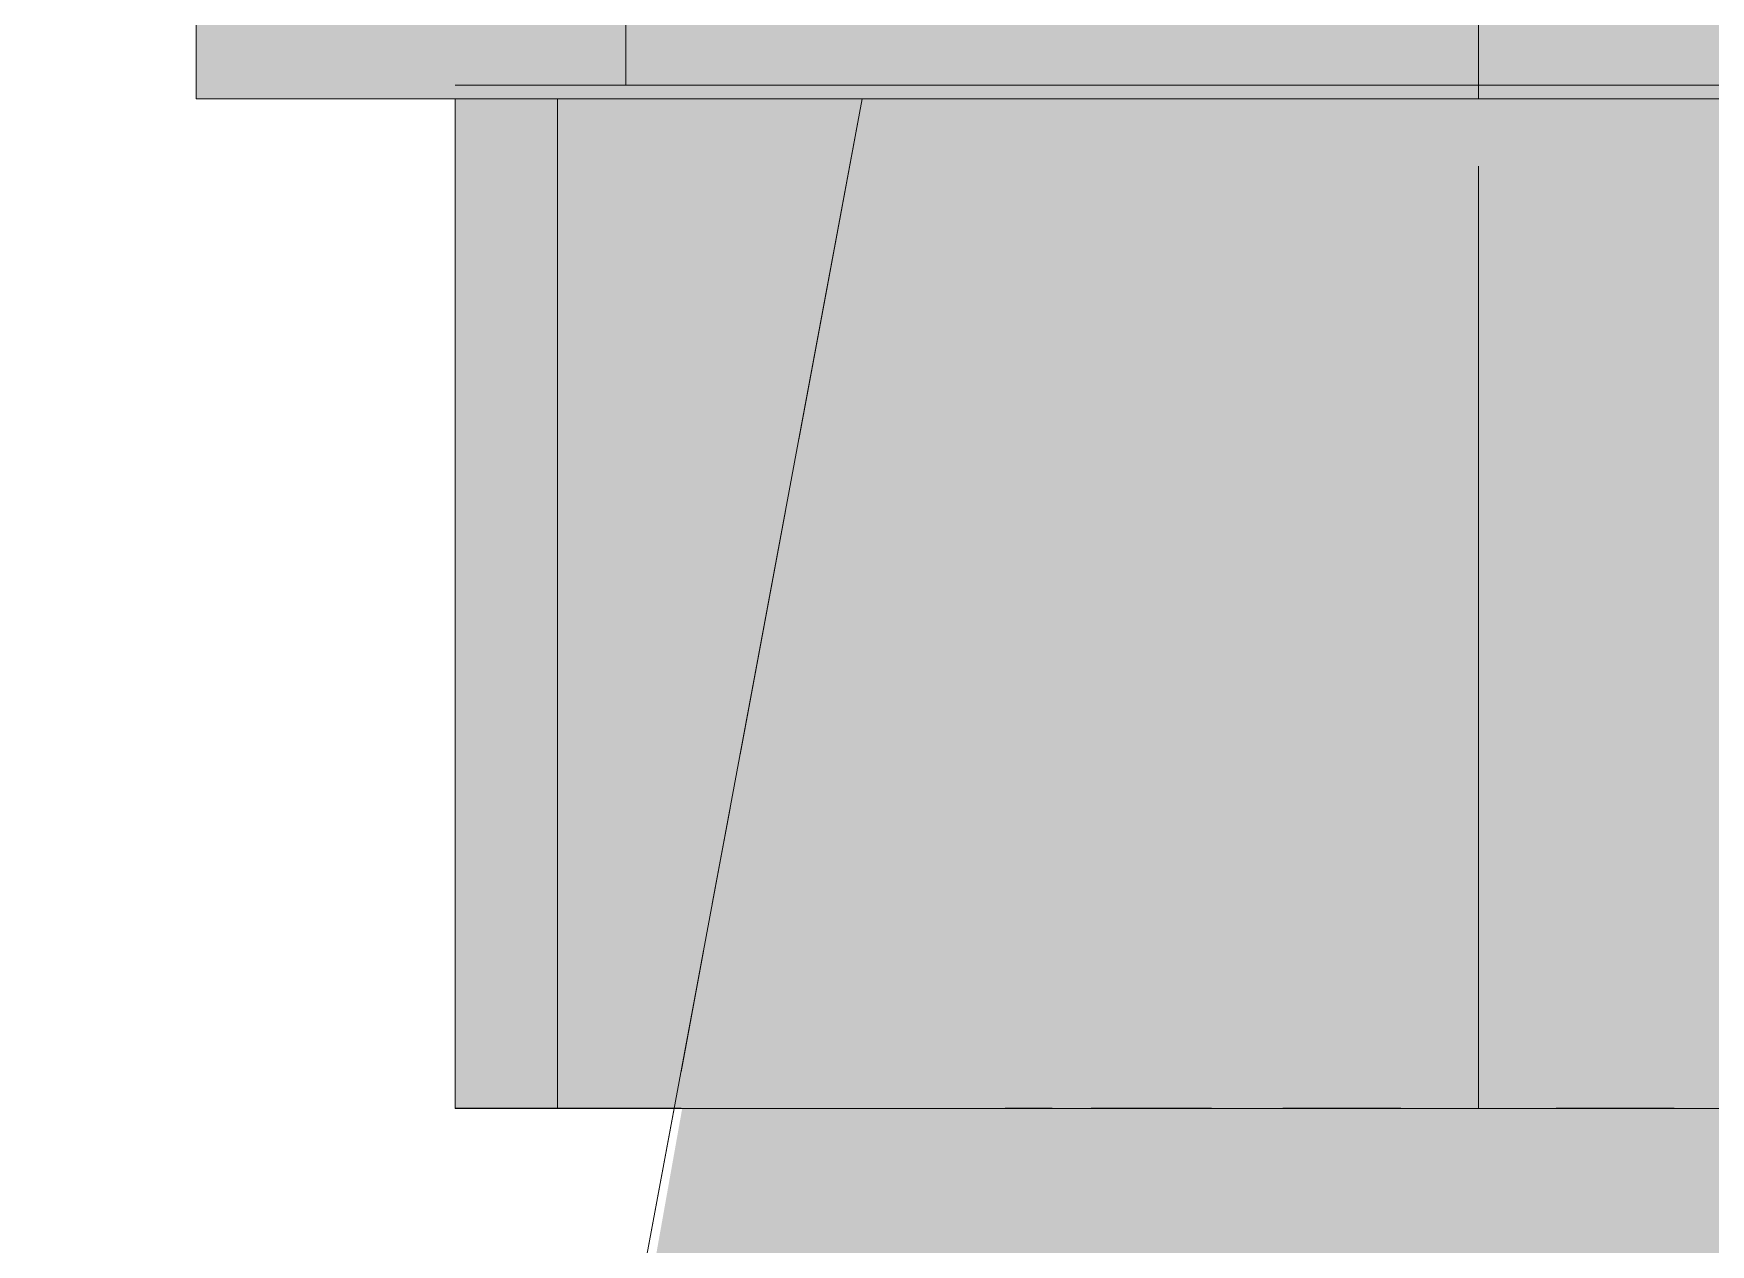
# Model space of a CAD drawing. Header units: millimetres. Extents: x -4000 to 187956, y -58990 to 162485.
# Drawn here: x 13898.82 to 13923.4, y 16112.24 to 16130 of the extents above; entities that cross this region are included whole.
import ezdxf

# ---------------------------------------------------------------- set-up
doc = ezdxf.new("R2010")
doc.units = ezdxf.units.MM
doc.layers.add('P-PIPE', color=3, linetype='Continuous', lineweight=9)

# ---------------------------------------------------------------- blocks, each defined once
blk = doc.blocks.new('DHA_Cụm đồng hồ đo nước_DN15-50 _ Kèm rắc co đồng_rắc co ren ngoài_ nối thẳng ren ngoài_van 1 chiều đồng_ van cổng đồng_ - DN20-1977990-0_000')
at = {"layer": 'P-PIPE', "lineweight": 13, "transparency": 33554534}
for points in [[(8.839, 107.5), (12.5, 107.5), (12.074, 127.5), (-12.5, 127.5), (-12.074, 107.5), (6.395, 107.5)], [(6.395, 107.5), (10, 107.5), (9.659, 127.5), (-10, 127.5), (-9.659, 107.5), (5, 107.5)], [(0, 92.5), (0, 107.5), (-15, 107.5), (-15, 92.5), (-6.893, 92.5)], [(-8.839, 95.5), (12.074, 95.5), (12.074, 107.5), (-12.074, 107.5), (-12.074, 95.5), (-10.825, 95.5)], [(15, 92.5), (15, 107.5), (0, 107.5), (0, 92.5), (10.824, 92.5)], [(10.824, 92.5), (10.825, 95.5), (-10.825, 95.5), (-10.825, 92.5), (8.839, 92.5)]]:
    blk.add_hatch(color=83, dxfattribs=at).paths.add_polyline_path(points)
at = {"layer": 'P-PIPE', "color": 83, "lineweight": 13}
for p, q in [((-12.5, 112.71), (-12.5, 107.5)), ((-15, 107.5), (0, 107.5)), ((-13.5, 107.5), (-15, 107.5)), ((-12.5, 107.5), (-12.074, 107.5)), ((-12.5, 107.5), (-12.074, 107.5)), ((-12.5, 107.5), (-12.074, 107.5)), ((-12.5, 107.5), (-12.074, 107.5)), ((-10.825, 107.5), (-9.623, 107.5)), ((-10.825, 107.5), (-9.623, 107.5)), ((-10, 107.5), (-9.659, 107.5)), ((-10, 107.5), (-9.659, 107.5)), ((-9.659, 107.5), (-8.66, 107.5)), ((-9.659, 107.5), (-8.66, 107.5)), ((-8.839, 107.5), (-3.506, 107.5)), ((-8.839, 107.5), (-3.506, 107.5)), ((-8.66, 107.5), (-7.071, 107.5)), ((-7.071, 107.5), (-6.91, 107.5)), ((-7.071, 107.5), (-6.91, 107.5)), ((-6.94, 107.5), (-6.25, 107.5)), ((-6.94, 107.5), (-6.25, 107.5)), ((-6.3, 107.5), (-5, 107.5)), ((-5, 107.5), (-3.524, 107.5)), ((-3.235, 107.5), (-2.476, 107.5)), ((-3.235, 107.5), (0, 107.5)), ((-3.235, 107.5), (3.235, 107.5)), ((-3.235, 107.5), (-2.476, 107.5)), ((-2.588, 107.5), (-2.466, 107.5)), ((-2.588, 107.5), (0, 107.5)), ((-2.263, 107.5), (-0.05, 107.5)), ((-2.263, 107.5), (-0.05, 107.5)), ((-2.256, 107.5), (2.588, 107.5)), ((-0.05, 107.5), (-2.25, 107.5)), ((0, 107.5), (15, 107.5)), ((1.966, 107.5), (0, 107.5)), ((0, 107.5), (1.98, 107.5)), ((0, 107.5), (3.235, 107.5)), ((0, 107.5), (2.588, 107.5)), ((0, 107.5), (1.98, 107.5)), ((-15, 92.5), (-15, 107.3)), ((-15, 107.3), (-15, 92.5)), ((0, 106.313), (0, 92.5)), ((0, 106.313), (0, 92.5)), ((-15, 92.5), (-13.5, 92.5)), ((0, 92.5), (-15, 92.5)), ((-13.04, 92.5), (-11.691, 92.5)), ((-12.074, 92.5), (-12.5, 92.5)), ((-12.074, 92.5), (-12.5, 92.5)), ((-9.623, 92.5), (-10.825, 92.5)), ((-3.506, 92.5), (-8.839, 92.5)), ((-6.25, 92.5), (-6.94, 92.5)), ((-3.94, 92.5), (-5.664, 92.5)), ((-5.636, 92.5), (-3.913, 92.5)), ((3.235, 92.5), (-3.235, 92.5)), ((-1.151, 92.5), (-2.863, 92.5)), ((-2.856, 92.5), (-1.14, 92.5)), ((15, 92.5), (0, 92.5)), ((1.14, 92.5), (2.856, 92.5)), ((2.863, 92.5), (1.151, 92.5))]:
    blk.add_line(p, q, dxfattribs=at)
blk = doc.blocks.new('DHA_Đồng hồ đo nước_Thân gang_Nối ren_DN15-50 - DN20-1977592-0_000')
at = {"layer": 'P-PIPE', "lineweight": 13, "transparency": 33554534}
for points in [[(38.805, -21.78), (107.5, -7.875), (107.5, 9), (39.134, 21.184), (42.432, 13.408), (44.24, 4.806), (44.24, -4.806), (41.194, -16.831), (39.134, -21.184)], [(92.5, 9.546), (92.5, -13.5), (107.5, -13.04), (107.5, 13.5), (92.5, 13.04), (92.5, 11.691)]]:
    blk.add_hatch(color=83, dxfattribs=at).paths.add_polyline_path(points)
at = {"layer": 'P-PIPE', "color": 83, "lineweight": 13}
for p, q in [((107.3, 9.037), (44.783, 20.668)), ((107.3, 13.5), (92.5, 13.5)), ((92.5, 13.5), (92.5, 13.04)), ((92.5, 13.5), (92.5, 11.691)), ((107.5, 13.04), (107.5, 13.5)), ((107.5, -13.5), (107.5, 13.5)), ((92.5, 13.04), (92.5, 11.691)), ((92.5, 11.691), (92.5, 9.546)), ((92.5, 9.546), (92.5, 6.75)), ((107.5, 7.94), (107.5, 8.994)), ((107.5, 4.5), (107.5, 7.219)), ((92.5, 6.906), (92.5, 6.75)), ((107.5, 6.75), (107.5, 6.906)), ((92.5, 6.75), (92.5, 3.494)), ((92.5, 5.677), (92.5, 3.932)), ((92.5, 3.494), (92.5, 0)), ((107.5, 2.478), (107.5, 3.494)), ((92.5, 2.867), (92.5, 1.151)), ((107.5, -3.308), (107.5, 2.545)), ((107.5, -2.041), (107.5, 2.329)), ((107.5, 0.05), (107.5, 2.265)), ((92.5, 0), (92.5, -3.494)), ((107.5, -1.981), (107.5, 0)), ((92.5, -1.151), (92.5, -2.867))]:
    blk.add_line(p, q, dxfattribs=at)
blk = doc.blocks.new('DHA_Van cổng_Đồng_DN15-65 - DN20-1977627-0_000')
at = {"layer": 'P-PIPE', "lineweight": 13, "transparency": 33554534}
for points in [[(-26.2, 2.464), (-26.2, 0), (-15.8, 0), (-15.8, 18.8), (-26.2, 18.8), (-26.2, 6.893)], [(-26.2, -6.395), (-26.2, -9.659), (-15.8, -8.66), (-15.8, 9.659), (-26.2, 8.66), (-26.2, -5)], [(-26.2, -18.8), (-15.8, -18.8), (-15.8, 0), (-26.2, 0), (-26.2, -10.824)]]:
    blk.add_hatch(color=83, dxfattribs=at).paths.add_polyline_path(points)
at = {"layer": 'P-PIPE', "color": 83, "lineweight": 13}
for p, q in [((-26.2, 0), (-26.2, 18.8)), ((-26.2, 18.8), (-26.2, 15)), ((-26.2, 18.8), (-15.8, 18.8)), ((-26.2, 18.8), (-15.8, 18.8)), ((-26.2, 15), (-26.2, 13.5)), ((-26.2, 8.66), (-26.2, 10)), ((-26.2, 9.659), (-26.2, 10)), ((-26.2, 6.91), (-26.2, 9.659)), ((-26.2, 6.91), (-26.2, 7.071)), ((-26.2, 3.568), (-26.2, 6.778)), ((-26.2, 2.466), (-26.2, 2.588)), ((-26.2, 0.047), (-26.2, 2.588)), ((-26.2, 0.047), (-26.2, 2.264)), ((-26.2, 2.258), (-26.2, 0.047)), ((-26.2, -18.8), (-26.2, 0)), ((-25, 0), (-26.2, 0)), ((-26.2, -2.588), (-26.2, 0)), ((-26.2, -1.975), (-26.2, -0.015)), ((-26.2, -0.054), (-26.2, -1.966)), ((-26.2, -2.588), (-26.2, -1.975))]:
    blk.add_line(p, q, dxfattribs=at)
blk = doc.blocks.new('DHA_Cụm đồng hồ đo nước_DN15-50 _ Kèm rắc co đồng_rắc co ren ngoài_ nối thẳng ren ngoài_van 1 chiều đồng_ van cổng đồng_ - DN20-V2-0_000')
at = {"layer": 'P-PIPE', "lineweight": 13, "transparency": 33554534}
for points in [[(8.839, 107.5), (12.5, 107.5), (12.074, 127.5), (-12.5, 127.5), (-12.074, 107.5), (6.395, 107.5)], [(6.395, 107.5), (10, 107.5), (9.659, 127.5), (-10, 127.5), (-9.659, 107.5), (5, 107.5)], [(0, 92.5), (0, 107.5), (-15, 107.5), (-15, 92.5), (-6.893, 92.5)], [(-8.839, 95.5), (12.074, 95.5), (12.074, 107.5), (-12.074, 107.5), (-12.074, 95.5), (-10.825, 95.5)], [(15, 92.5), (15, 107.5), (0, 107.5), (0, 92.5), (10.824, 92.5)], [(10.824, 92.5), (10.825, 95.5), (-10.825, 95.5), (-10.825, 92.5), (8.839, 92.5)]]:
    blk.add_hatch(color=83, dxfattribs=at).paths.add_polyline_path(points)
at = {"layer": 'P-PIPE', "color": 83, "lineweight": 13}
for p, q in [((-12.5, 112.71), (-12.5, 107.5)), ((-15, 107.5), (-13.5, 107.5)), ((-13.5, 107.5), (-15, 107.5)), ((-12.5, 107.5), (-12.074, 107.5)), ((-12.5, 107.5), (-12.074, 107.5)), ((-12.5, 107.5), (-12.074, 107.5)), ((-12.5, 107.5), (-12.074, 107.5)), ((-10, 107.5), (-9.659, 107.5)), ((-10, 107.5), (-9.659, 107.5)), ((-9.659, 107.5), (-8.66, 107.5)), ((-9.659, 107.5), (-8.66, 107.5)), ((-7.071, 107.5), (-6.91, 107.5)), ((-7.071, 107.5), (-6.91, 107.5)), ((-6.94, 107.5), (-6.25, 107.5)), ((-6.94, 107.5), (-6.25, 107.5)), ((-6.94, 107.5), (-6.25, 107.5)), ((-6.94, 107.5), (-6.25, 107.5)), ((-3.235, 107.5), (-2.476, 107.5)), ((-3.235, 107.5), (-2.476, 107.5)), ((-3.235, 107.5), (-2.476, 107.5)), ((-3.235, 107.5), (-2.476, 107.5)), ((-2.588, 107.5), (-2.466, 107.5)), ((-2.588, 107.5), (-2.466, 107.5)), ((-2.263, 107.5), (-0.05, 107.5)), ((-2.263, 107.5), (-0.05, 107.5)), ((-2.263, 107.5), (-0.05, 107.5)), ((-2.263, 107.5), (-0.05, 107.5)), ((-2.256, 107.5), (-0.05, 107.5)), ((-2.256, 107.5), (-0.05, 107.5)), ((-2.25, 107.5), (-0.05, 107.5)), ((-0.05, 107.5), (-2.25, 107.5)), ((0, 107.5), (1.966, 107.5)), ((1.966, 107.5), (0, 107.5)), ((0, 107.5), (1.98, 107.5)), ((0, 107.5), (1.98, 107.5)), ((0, 107.5), (2.588, 107.5)), ((0, 107.5), (2.588, 107.5)), ((0, 107.5), (1.98, 107.5)), ((0, 107.5), (1.98, 107.5)), ((-15, 92.5), (-15, 107.3)), ((-15, 107.3), (-15, 92.5)), ((0, 106.313), (0, 92.5)), ((0, 106.313), (0, 92.5)), ((-15, 92.5), (-13.5, 92.5)), ((-13.5, 92.5), (-15, 92.5)), ((-13.04, 92.5), (-11.691, 92.5)), ((-11.691, 92.5), (-13.04, 92.5)), ((-12.074, 92.5), (-12.5, 92.5)), ((-12.074, 92.5), (-12.5, 92.5)), ((-6.25, 92.5), (-6.94, 92.5)), ((-6.25, 92.5), (-6.94, 92.5)), ((-3.94, 92.5), (-5.664, 92.5)), ((-3.94, 92.5), (-5.664, 92.5)), ((-5.636, 92.5), (-3.913, 92.5)), ((-3.913, 92.5), (-5.636, 92.5)), ((-1.151, 92.5), (-2.863, 92.5)), ((-1.151, 92.5), (-2.863, 92.5)), ((-2.856, 92.5), (-1.14, 92.5)), ((-1.14, 92.5), (-2.856, 92.5)), ((1.14, 92.5), (2.856, 92.5)), ((2.856, 92.5), (1.14, 92.5)), ((2.863, 92.5), (1.151, 92.5)), ((2.863, 92.5), (1.151, 92.5))]:
    blk.add_line(p, q, dxfattribs=at)
blk = doc.blocks.new('DHA_Đồng hồ đo nước_Thân gang_Nối ren_DN15-50 - DN20-V3-0_000')
at = {"layer": 'P-PIPE', "lineweight": 13, "transparency": 33554534}
for points in [[(38.805, -21.78), (107.5, -7.875), (107.5, 9), (39.134, 21.184), (42.432, 13.408), (44.24, 4.806), (44.24, -4.806), (41.194, -16.831), (39.134, -21.184)], [(92.5, 9.546), (92.5, -13.5), (107.5, -13.04), (107.5, 13.5), (92.5, 13.04), (92.5, 11.691)]]:
    blk.add_hatch(color=83, dxfattribs=at).paths.add_polyline_path(points)
at = {"layer": 'P-PIPE', "color": 83, "lineweight": 13}
for p, q in [((92.5, 11.791), (44.783, 20.668)), ((107.3, 13.5), (92.5, 13.5)), ((92.5, 13.5), (92.5, 13.04)), ((92.5, 13.5), (92.5, 13.04)), ((107.5, 13.04), (107.5, 13.5)), ((107.5, 13.04), (107.5, 13.5)), ((92.5, 13.04), (92.5, 11.691)), ((92.5, 13.04), (92.5, 11.691)), ((94.808, 11.361), (93.034, 11.691)), ((96.904, 10.971), (95.5, 11.233)), ((101.26, 10.161), (97.689, 10.825)), ((107.3, 9.037), (102.308, 9.966)), ((92.5, 6.906), (92.5, 6.75)), ((92.5, 6.906), (92.5, 6.75)), ((107.5, 6.75), (107.5, 6.906)), ((107.5, 6.75), (107.5, 6.906)), ((92.5, 5.677), (92.5, 3.932)), ((92.5, 5.677), (92.5, 3.932)), ((107.5, 2.478), (107.5, 3.494)), ((107.5, 2.478), (107.5, 3.494)), ((92.5, 2.867), (92.5, 1.151)), ((92.5, 2.867), (92.5, 1.151)), ((107.5, 0.052), (107.5, 2.329)), ((107.5, 0.052), (107.5, 2.329)), ((107.5, 0.05), (107.5, 2.265)), ((107.5, 0.05), (107.5, 2.265)), ((107.5, -1.981), (107.5, 0)), ((107.5, -2.041), (107.5, 0)), ((107.5, -1.981), (107.5, 0)), ((107.5, -2.041), (107.5, 0)), ((92.5, -1.151), (92.5, -2.867)), ((92.5, -1.151), (92.5, -2.867))]:
    blk.add_line(p, q, dxfattribs=at)
blk = doc.blocks.new('DHA_Van cổng_Đồng_DN15-65 - DN20-V6-0_000')
at = {"layer": 'P-PIPE', "lineweight": 13, "transparency": 33554534}
for points in [[(-26.2, 2.464), (-26.2, 0), (-15.8, 0), (-15.8, 18.8), (-26.2, 18.8), (-26.2, 6.893)], [(-26.2, -6.395), (-26.2, -9.659), (-15.8, -8.66), (-15.8, 9.659), (-26.2, 8.66), (-26.2, -5)], [(-26.2, -18.8), (-15.8, -18.8), (-15.8, 0), (-26.2, 0), (-26.2, -10.824)]]:
    blk.add_hatch(color=83, dxfattribs=at).paths.add_polyline_path(points)
at = {"layer": 'P-PIPE', "color": 83, "lineweight": 13}
for p, q in [((-26.2, 15), (-26.2, 18.8)), ((-26.2, 18.8), (-26.2, 15)), ((-26.2, 18.8), (-15.8, 18.8)), ((-26.2, 18.8), (-15.8, 18.8)), ((-26.2, 13.5), (-26.2, 15)), ((-26.2, 15), (-26.2, 13.5)), ((-26.2, 9.659), (-26.2, 10)), ((-26.2, 9.659), (-26.2, 10)), ((-26.2, 8.66), (-26.2, 9.659)), ((-26.2, 8.66), (-26.2, 9.659)), ((-26.2, 6.91), (-26.2, 7.071)), ((-26.2, 6.91), (-26.2, 7.071)), ((-26.2, 2.466), (-26.2, 2.588)), ((-26.2, 2.466), (-26.2, 2.588)), ((-26.2, 0.047), (-26.2, 2.264)), ((-26.2, 0.047), (-26.2, 2.264)), ((-26.2, 0.047), (-26.2, 2.258)), ((-26.2, 2.258), (-26.2, 0.047)), ((-26.2, -0.054), (-26.2, -1.966)), ((-26.2, -1.966), (-26.2, -0.054)), ((-26.2, -1.975), (-26.2, -0.054)), ((-26.2, -1.975), (-26.2, -0.054)), ((-26.2, -2.588), (-26.2, -1.975)), ((-26.2, -2.588), (-26.2, -1.975))]:
    blk.add_line(p, q, dxfattribs=at)
blk = doc.blocks.new('DHA_Cụm đồng hồ đo nước_DN15-50 _ Kèm rắc co đồng_rắc co ren ngoài_ nối thẳng ren ngoài_van 1 chiều đồng_ van cổng đồng_ - DN20-V8-0_000')
at = {"layer": 'P-PIPE', "lineweight": 13, "transparency": 33554534}
for points in [[(13920, 16129.238), (13932.5, 16129.238), (13932.074, 16149.238), (13907.5, 16149.238), (13907.926, 16129.238), (13917.536, 16129.238)], [(13930, 16129.238), (13929.659, 16149.238), (13910, 16149.238), (13910.341, 16129.238), (13929.659, 16129.238)], [(13920, 16114.238), (13920, 16129.238), (13905, 16129.238), (13905, 16114.238), (13913.107, 16114.238)], [(13932.074, 16117.238), (13932.074, 16129.238), (13907.926, 16129.238), (13907.926, 16117.238), (13930.825, 16117.238)], [(13920, 16114.238), (13935, 16114.238), (13935, 16129.238), (13920, 16129.238), (13920, 16118.937)], [(13909.175, 16114.238), (13930.825, 16114.238), (13930.825, 16117.238), (13909.175, 16117.238)]]:
    blk.add_hatch(color=83, dxfattribs=at).paths.add_polyline_path(points)
at = {"layer": 'P-PIPE', "color": 83, "lineweight": 13}
for p, q in [((13907.5, 16134.448), (13907.5, 16129.238)), ((13905, 16129.238), (13906.5, 16129.238)), ((13906.5, 16129.238), (13905, 16129.238)), ((13917.75, 16129.238), (13919.95, 16129.238)), ((13919.95, 16129.238), (13917.75, 16129.238)), ((13920, 16129.238), (13921.966, 16129.238)), ((13921.966, 16129.238), (13920, 16129.238)), ((13905, 16114.238), (13905, 16129.037)), ((13905, 16129.037), (13905, 16114.238)), ((13920, 16128.051), (13920, 16117.238)), ((13920, 16128.051), (13920, 16114.238)), ((13920, 16117.237), (13920, 16114.238)), ((13905, 16114.238), (13906.5, 16114.238)), ((13906.5, 16114.238), (13905, 16114.238)), ((13906.96, 16114.238), (13908.309, 16114.238)), ((13908.309, 16114.238), (13906.96, 16114.238)), ((13914.364, 16114.238), (13916.087, 16114.238)), ((13916.087, 16114.238), (13914.364, 16114.238)), ((13917.144, 16114.238), (13918.861, 16114.238)), ((13918.861, 16114.238), (13917.144, 16114.238)), ((13921.14, 16114.238), (13922.856, 16114.238)), ((13922.856, 16114.238), (13921.14, 16114.238))]:
    blk.add_line(p, q, dxfattribs=at)
for centre, major_axis, start_param, end_param in [((13920, 16129.238), (-12.5, 0), 6.021386, 6.283185), ((13920, 16129.238), (12.5, 0), 3.141593, 3.403392), ((13920, 16129.238), (12.5, 0), 3.141593, 3.403392), ((13920, 16129.238), (-12.5, 0), 6.021386, 6.283185), ((13920, 16129.238), (-10, 0), 6.021386, 6.283185), ((13920, 16129.238), (10, 0), 3.141593, 3.403392), ((13920, 16129.238), (10, 0), 2.617994, 2.879793), ((13920, 16129.238), (10, 0), 3.403392, 3.665191), ((13920, 16129.238), (10, 0), 2.333699, 2.356194), ((13920, 16129.238), (-10, 0), 0.785398, 0.807894), ((13920, 16129.238), (-12.5, 0), 5.235988, 5.301023), ((13920, 16129.238), (12.5, 0), 4.123755, 4.18879), ((13920, 16129.238), (12.5, 0), 4.123755, 4.18879), ((13920, 16129.238), (-12.5, 0), 5.235988, 5.301023), ((13920, 16129.238), (12.5, 0), 1.770164, 1.832596), ((13920, 16129.238), (12.5, 0), 4.45059, 4.513021), ((13920, 16129.238), (12.5, 0), 4.45059, 4.513021), ((13920, 16129.238), (12.5, 0), 1.770164, 1.832596), ((13920, 16129.238), (-10, 0), 4.961599, 4.974188), ((13920, 16129.238), (10, 0), 4.45059, 4.463179), ((13920, 16129.238), (-12.5, 0), 4.716435, 4.894462), ((13920, 16129.238), (12.5, 0), 4.530316, 4.708344), ((13920, 16129.238), (12.5, 0), 4.530316, 4.708344), ((13920, 16129.238), (-12.5, 0), 4.716435, 4.894462), ((13920, 16129.238), (-10, 0), 4.717446, 4.93998), ((13920, 16129.238), (10, 0), 4.484798, 4.707333), ((13920, 16129.238), (12.5, 0), 1.411733, 1.570796), ((13920, 16129.238), (-12.5, 0), 1.570796, 1.729859), ((13920, 16129.238), (10, 0), 1.308997, 1.570796), ((13920, 16129.238), (10, 0), 4.712389, 4.974188), ((13920, 16129.238), (-12.5, 0), 1.570796, 1.729859), ((13920, 16129.238), (12.5, 0), 1.411733, 1.570796), ((13920, 16114.238), (-12.5, 0), 6.021386, 6.283185), ((13920, 16114.238), (-12.5, 0), 0, 0.261799), ((13920, 16114.238), (12.5, 0), 2.094395, 2.15943), ((13920, 16114.238), (12.5, 0), 4.123755, 4.18879), ((13920, 16114.238), (-12.5, 0), 5.033081, 5.182665), ((13920, 16114.238), (12.5, 0), 4.242112, 4.391698), ((13920, 16114.238), (12.5, 0), 1.663015, 1.801913), ((13920, 16114.238), (-12.5, 0), 1.339679, 1.478577), ((13920, 16114.238), (-12.5, 0), 4.481277, 4.620171), ((13920, 16114.238), (12.5, 0), 4.804604, 4.943502)]:
    blk.add_ellipse(centre, major_axis=major_axis, ratio=0.000003, start_param=start_param, end_param=end_param, dxfattribs=at)
blk = doc.blocks.new('DHA_Đồng hồ đo nước_Thân gang_Nối ren_DN15-50 - DN20-V9-0_000')
at = {"layer": 'P-PIPE', "lineweight": 13, "transparency": 33554534}
for points in [[(13941.781, 16060.544), (13927.875, 16129.238), (13911, 16129.238), (13898.816, 16060.872), (13906.592, 16064.17), (13915.194, 16065.978), (13924.806, 16065.978), (13936.831, 16062.932), (13941.184, 16060.872)], [(13920, 16114.238), (13933.5, 16114.238), (13933.04, 16129.238), (13906.5, 16129.238), (13906.96, 16114.238), (13916.506, 16114.238)]]:
    blk.add_hatch(color=83, dxfattribs=at).paths.add_polyline_path(points)
at = {"layer": 'P-PIPE', "color": 83, "lineweight": 13}
for p, q in [((13906.5, 16129.037), (13906.5, 16114.238)), ((13910.963, 16129.037), (13910.454, 16126.304)), ((13910.454, 16126.303), (13910.034, 16124.046)), ((13909.839, 16122.999), (13909.175, 16119.427)), ((13909.029, 16118.641), (13908.767, 16117.237)), ((13908.639, 16116.549), (13908.309, 16114.772)), ((13908.209, 16114.237), (13899.332, 16066.521))]:
    blk.add_line(p, q, dxfattribs=at)
for centre, major_axis, start_param, end_param in [((13920, 16129.238), (13.5, 0), 2.879793, 3.141593), ((13920, 16129.238), (-13.5, 0), 0, 0.261799), ((13920, 16129.238), (13.5, 0), 2.094395, 2.107795), ((13920, 16129.238), (-13.5, 0), 1.033798, 1.047198), ((13920, 16129.238), (13.5, 0), 1.755396, 1.832596), ((13920, 16129.238), (-13.5, 0), 1.308997, 1.386197), ((13920, 16129.238), (9, 0), 1.576614, 1.832596), ((13920, 16129.238), (-9, 0), 1.308997, 1.56498), ((13920, 16129.238), (-13.5, 0), 4.716135, 4.880975), ((13920, 16129.238), (-13.5, 0), 1.40221, 1.567051), ((13920, 16129.238), (13.5, 0), 1.423516, 1.570796), ((13920, 16129.238), (-13.5, 0), 1.570796, 1.718077), ((13920, 16129.238), (9, 0), 1.342082, 1.570796), ((13920, 16129.238), (-9, 0), 1.570796, 1.799511), ((13920, 16114.238), (13.5, 0), 3.141593, 3.665181), ((13920, 16114.238), (-13.5, 0), 5.759597, 6.283185), ((13920, 16114.238), (-13.5, 0), 1.033798, 1.047198), ((13920, 16114.238), (13.5, 0), 2.094395, 2.107795), ((13920, 16114.238), (13.5, 0), 4.278366, 4.416871), ((13920, 16114.238), (13.5, 0), 1.866315, 2.004819), ((13920, 16114.238), (13.5, 0), 4.498392, 4.627001), ((13920, 16114.238), (-13.5, 0), 4.797777, 4.926386), ((13920, 16114.238), (-13.5, 0), 1.656181, 1.78479), ((13920, 16114.238), (13.5, 0), 1.356803, 1.485409)]:
    blk.add_ellipse(centre, major_axis=major_axis, ratio=0.000003, start_param=start_param, end_param=end_param, dxfattribs=at)
blk = doc.blocks.new('DHA_Van cổng_Đồng_DN15-65 - DN20-V12-0_000')
at = {"layer": 'P-PIPE', "lineweight": 13, "transparency": 33554534}
for points in [[(13920, 16129.038), (13920, 16139.438), (13901.2, 16139.438), (13901.2, 16129.038), (13917.536, 16129.038)], [(13910.341, 16129.038), (13929.659, 16129.038), (13928.66, 16139.438), (13910.341, 16139.438), (13910.341, 16137.182)], [(13920, 16129.038), (13938.8, 16129.038), (13938.8, 16139.438), (13920, 16139.438), (13920, 16132.617)]]:
    blk.add_hatch(color=83, dxfattribs=at).paths.add_polyline_path(points)
at = {"layer": 'P-PIPE', "color": 83, "lineweight": 13}
for p, q in [((13901.2, 16129.038), (13901.2, 16139.437)), ((13901.2, 16129.038), (13901.2, 16139.437)), ((13905, 16129.038), (13901.2, 16129.038)), ((13901.2, 16129.038), (13905, 16129.038)), ((13906.5, 16129.038), (13905, 16129.038)), ((13905, 16129.038), (13906.5, 16129.038)), ((13919.954, 16129.038), (13917.742, 16129.038)), ((13917.742, 16129.038), (13919.954, 16129.038)), ((13920.054, 16129.038), (13921.966, 16129.038)), ((13921.966, 16129.038), (13920.054, 16129.038))]:
    blk.add_line(p, q, dxfattribs=at)
for major_axis, start_param, end_param in [((-10, 0), 6.021386, 6.283185), ((-10, 0), 0, 0.261799), ((-10, 0), 5.759587, 6.021386), ((-10, 0), 0.261799, 0.523599), ((10, 0), 2.333699, 2.356195), ((10, 0), 3.926991, 3.949487), ((-10, 0), 4.961599, 4.974188), ((10, 0), 4.45059, 4.463179), ((-10, 0), 4.7171, 4.940795), ((10, 0), 4.483983, 4.707677), ((10, 0), 1.371967, 1.565361), ((10, 0), 4.717826, 4.911218), ((-10, 0), 4.45059, 4.51356), ((-10, 0), 1.769625, 1.832596)]:
    blk.add_ellipse((13920, 16129.038), major_axis=major_axis, ratio=0.000003, start_param=start_param, end_param=end_param, dxfattribs=at)
blk = doc.blocks.new('DHA_Cụm đồng hồ đo nước_DN15-50 _ Kèm rắc co đồng_rắc co ren ngoài_ nối thẳng ren ngoài_van 1 chiều đồng_ van cổng đồng_ - DN20-V14-0_000')
at = {"layer": 'P-PIPE', "lineweight": 13, "transparency": 33554534}
for points in [[(13920, 16129.239), (13932.5, 16129.239), (13932.074, 16149.239), (13907.5, 16149.239), (13907.926, 16129.239), (13917.536, 16129.239)], [(13930, 16129.239), (13929.659, 16149.239), (13910, 16149.239), (13910.341, 16129.239), (13929.659, 16129.239)], [(13920, 16114.239), (13920, 16129.239), (13905, 16129.239), (13905, 16114.239), (13913.107, 16114.239)], [(13932.074, 16117.239), (13932.074, 16129.239), (13907.926, 16129.239), (13907.926, 16117.239), (13930.825, 16117.239)], [(13920, 16114.239), (13935, 16114.239), (13935, 16129.239), (13920, 16129.239), (13920, 16118.937)], [(13909.175, 16114.239), (13930.825, 16114.239), (13930.825, 16117.239), (13909.175, 16117.239)]]:
    blk.add_hatch(color=83, dxfattribs=at).paths.add_polyline_path(points)
at = {"layer": 'P-PIPE', "color": 83, "lineweight": 13}
for p, q in [((13907.5, 16134.448), (13907.5, 16129.239)), ((13905, 16129.239), (13906.5, 16129.239)), ((13906.5, 16129.239), (13905, 16129.239)), ((13917.75, 16129.239), (13919.95, 16129.239)), ((13919.95, 16129.239), (13917.75, 16129.239)), ((13920, 16129.239), (13921.966, 16129.239)), ((13921.966, 16129.239), (13920, 16129.239)), ((13905, 16114.239), (13905, 16129.037)), ((13905, 16129.037), (13905, 16114.239)), ((13920, 16128.051), (13920, 16117.239)), ((13920, 16128.051), (13920, 16117.238)), ((13920, 16117.237), (13920, 16114.239)), ((13920, 16117.237), (13920, 16114.239)), ((13905, 16114.239), (13906.5, 16114.239)), ((13906.5, 16114.239), (13905, 16114.239)), ((13906.96, 16114.239), (13908.309, 16114.239)), ((13908.309, 16114.239), (13906.96, 16114.239)), ((13914.364, 16114.239), (13916.087, 16114.239)), ((13916.087, 16114.239), (13914.364, 16114.239)), ((13917.144, 16114.239), (13918.861, 16114.239)), ((13918.861, 16114.239), (13917.144, 16114.239)), ((13921.14, 16114.239), (13922.856, 16114.239)), ((13922.856, 16114.239), (13921.14, 16114.239))]:
    blk.add_line(p, q, dxfattribs=at)
for centre, major_axis, start_param, end_param in [((13920, 16129.239), (-12.5, 0), 6.021386, 6.283185), ((13920, 16129.239), (12.5, 0), 3.141593, 3.403392), ((13920, 16129.239), (12.5, 0), 3.141593, 3.403392), ((13920, 16129.239), (-12.5, 0), 6.021386, 6.283185), ((13920, 16129.239), (-10, 0), 6.021386, 6.283185), ((13920, 16129.239), (10, 0), 3.141593, 3.403392), ((13920, 16129.239), (10, 0), 2.617994, 2.879793), ((13920, 16129.239), (10, 0), 3.403392, 3.665191), ((13920, 16129.239), (10, 0), 2.333699, 2.356194), ((13920, 16129.239), (-10, 0), 0.785398, 0.807894), ((13920, 16129.239), (-12.5, 0), 5.235988, 5.301023), ((13920, 16129.239), (12.5, 0), 4.123755, 4.18879), ((13920, 16129.239), (12.5, 0), 4.123755, 4.18879), ((13920, 16129.239), (-12.5, 0), 5.235988, 5.301023), ((13920, 16129.239), (12.5, 0), 1.770164, 1.832596), ((13920, 16129.239), (12.5, 0), 4.45059, 4.513021), ((13920, 16129.239), (12.5, 0), 4.45059, 4.513021), ((13920, 16129.239), (12.5, 0), 1.770164, 1.832596), ((13920, 16129.239), (-10, 0), 4.961599, 4.974188), ((13920, 16129.239), (10, 0), 4.45059, 4.463179), ((13920, 16129.239), (-12.5, 0), 4.716448, 4.894462), ((13920, 16129.239), (-12.5, 0), 1.388724, 1.566739), ((13920, 16129.239), (-12.5, 0), 1.388724, 1.566739), ((13920, 16129.239), (-12.5, 0), 4.716448, 4.894462), ((13920, 16129.239), (-10, 0), 4.717462, 4.93998), ((13920, 16129.239), (10, 0), 4.484798, 4.707317), ((13920, 16129.239), (12.5, 0), 1.411733, 1.570796), ((13920, 16129.239), (-12.5, 0), 1.570796, 1.729859), ((13920, 16129.239), (10, 0), 1.308997, 1.570796), ((13920, 16129.239), (10, 0), 4.712389, 4.974188), ((13920, 16129.239), (-12.5, 0), 1.570796, 1.729859), ((13920, 16129.239), (12.5, 0), 1.411733, 1.570796), ((13920, 16114.239), (-12.5, 0), 6.021386, 6.283185), ((13920, 16114.239), (-12.5, 0), 0, 0.261799), ((13920, 16114.239), (12.5, 0), 2.094395, 2.15943), ((13920, 16114.239), (12.5, 0), 4.123755, 4.18879), ((13920, 16114.239), (-12.5, 0), 5.033081, 5.182661), ((13920, 16114.239), (12.5, 0), 4.242116, 4.391703), ((13920, 16114.239), (-12.5, 0), 4.804607, 4.943504), ((13920, 16114.239), (-12.5, 0), 1.339681, 1.478581), ((13920, 16114.239), (12.5, 0), 1.339686, 1.478578), ((13920, 16114.239), (-12.5, 0), 1.663011, 1.801907)]:
    blk.add_ellipse(centre, major_axis=major_axis, ratio=0.000003, start_param=start_param, end_param=end_param, dxfattribs=at)
blk = doc.blocks.new('DHA_Đồng hồ đo nước_Thân gang_Nối ren_DN15-50 - DN20-V15-0_000')
at = {"layer": 'P-PIPE', "lineweight": 13, "transparency": 33554534}
for points in [[(13941.781, 16060.544), (13927.875, 16129.239), (13911, 16129.239), (13898.816, 16060.873), (13906.592, 16064.171), (13915.194, 16065.978), (13924.806, 16065.978), (13936.831, 16062.933), (13941.184, 16060.873)], [(13920, 16114.239), (13933.5, 16114.239), (13933.04, 16129.239), (13906.5, 16129.239), (13906.96, 16114.239), (13916.506, 16114.239)]]:
    blk.add_hatch(color=83, dxfattribs=at).paths.add_polyline_path(points)
at = {"layer": 'P-PIPE', "color": 83, "lineweight": 13}
for p, q in [((13906.5, 16129.037), (13906.5, 16114.239)), ((13910.963, 16129.037), (13910.454, 16126.304)), ((13910.454, 16126.304), (13910.034, 16124.047)), ((13909.839, 16122.999), (13909.175, 16119.428)), ((13909.029, 16118.642), (13908.767, 16117.238)), ((13908.64, 16116.55), (13908.309, 16114.773)), ((13908.209, 16114.237), (13899.332, 16066.521))]:
    blk.add_line(p, q, dxfattribs=at)
for centre, major_axis, start_param, end_param in [((13920, 16129.239), (13.5, 0), 2.879793, 3.141593), ((13920, 16129.239), (-13.5, 0), 0, 0.261799), ((13920, 16129.239), (13.5, 0), 2.094395, 2.107795), ((13920, 16129.239), (-13.5, 0), 1.033798, 1.047198), ((13920, 16129.239), (13.5, 0), 1.755396, 1.832596), ((13920, 16129.239), (-13.5, 0), 1.308997, 1.386197), ((13920, 16129.239), (9, 0), 1.576632, 1.832596), ((13920, 16129.239), (-9, 0), 1.308997, 1.564962), ((13920, 16129.239), (13.5, 0), 1.574555, 1.739382), ((13920, 16129.239), (-13.5, 0), 1.40221, 1.56704), ((13920, 16129.239), (13.5, 0), 1.423516, 1.570796), ((13920, 16129.239), (-13.5, 0), 1.570796, 1.718077), ((13920, 16129.239), (9, 0), 1.342082, 1.570796), ((13920, 16129.239), (-9, 0), 1.570796, 1.799511), ((13920, 16114.239), (13.5, 0), 3.141593, 3.403392), ((13920, 16114.239), (-13.5, 0), 6.021386, 6.283185), ((13920, 16114.239), (13.5, 0), 3.403392, 3.665181), ((13920, 16114.239), (13.5, 0), 2.618005, 2.879793), ((13920, 16114.239), (-13.5, 0), 1.033798, 1.047198), ((13920, 16114.239), (13.5, 0), 2.094395, 2.107795), ((13920, 16114.239), (-13.5, 0), 1.136777, 1.275283), ((13920, 16114.239), (-13.5, 0), 5.007907, 5.146408), ((13920, 16114.239), (13.5, 0), 4.498393, 4.627004), ((13920, 16114.239), (-13.5, 0), 4.797776, 4.926384), ((13920, 16114.239), (13.5, 0), 4.797773, 4.92638), ((13920, 16114.239), (13.5, 0), 1.356805, 1.485409)]:
    blk.add_ellipse(centre, major_axis=major_axis, ratio=0.000003, start_param=start_param, end_param=end_param, dxfattribs=at)
blk = doc.blocks.new('DHA_Van cổng_Đồng_DN15-65 - DN20-V18-0_000')
at = {"layer": 'P-PIPE', "lineweight": 13, "transparency": 33554534}
for points in [[(13920, 16129.039), (13920, 16139.439), (13901.2, 16139.439), (13901.2, 16129.039), (13917.536, 16129.039)], [(13910.341, 16129.039), (13929.659, 16129.039), (13928.66, 16139.439), (13910.341, 16139.439), (13910.341, 16137.182)], [(13920, 16129.039), (13938.8, 16129.039), (13938.8, 16139.439), (13920, 16139.439), (13920, 16132.617)]]:
    blk.add_hatch(color=83, dxfattribs=at).paths.add_polyline_path(points)
at = {"layer": 'P-PIPE', "color": 83, "lineweight": 13}
for p, q in [((13901.2, 16129.039), (13901.2, 16139.437)), ((13901.2, 16129.039), (13901.2, 16139.437)), ((13905, 16129.039), (13901.2, 16129.039)), ((13901.2, 16129.039), (13905, 16129.039)), ((13906.5, 16129.039), (13905, 16129.039)), ((13905, 16129.039), (13906.5, 16129.039)), ((13919.954, 16129.039), (13917.742, 16129.039)), ((13917.742, 16129.039), (13919.954, 16129.039)), ((13920.054, 16129.039), (13921.966, 16129.039)), ((13921.966, 16129.039), (13920.054, 16129.039))]:
    blk.add_line(p, q, dxfattribs=at)
for major_axis, start_param, end_param in [((-10, 0), 6.021386, 6.283185), ((-10, 0), 0, 0.261799), ((-10, 0), 5.759587, 6.021386), ((10, 0), 3.403392, 3.665191), ((10, 0), 2.333699, 2.356195), ((10, 0), 3.926991, 3.949487), ((-10, 0), 4.961599, 4.974188), ((-10, 0), 1.308997, 1.321587), ((-10, 0), 4.7171, 4.940792), ((-10, 0), 1.342393, 1.566084), ((10, 0), 1.371967, 1.565359), ((10, 0), 4.717828, 4.911218), ((-10, 0), 4.45059, 4.51356), ((-10, 0), 1.769625, 1.832596)]:
    blk.add_ellipse((13920, 16129.039), major_axis=major_axis, ratio=0.000003, start_param=start_param, end_param=end_param, dxfattribs=at)

msp = doc.modelspace()

# ---------------------------------------------------------------- block references
at = {"layer": 'P-PIPE', "color": 83, "lineweight": 13}
for name, p in [('DHA_Cụm đồng hồ đo nước_DN15-50 _ Kèm rắc co đồng_rắc co ren ngoài_ nối thẳng ren ngoài_van 1 chiều đồng_ van cổng đồng_ - DN20-V14-0_000', (0, 0)), ('DHA_Cụm đồng hồ đo nước_DN15-50 _ Kèm rắc co đồng_rắc co ren ngoài_ nối thẳng ren ngoài_van 1 chiều đồng_ van cổng đồng_ - DN20-V8-0_000', (0, 0)), ('DHA_Cụm đồng hồ đo nước_DN15-50 _ Kèm rắc co đồng_rắc co ren ngoài_ nối thẳng ren ngoài_van 1 chiều đồng_ van cổng đồng_ - DN20-1977990-0_000', (13920, 16021.737)), ('DHA_Cụm đồng hồ đo nước_DN15-50 _ Kèm rắc co đồng_rắc co ren ngoài_ nối thẳng ren ngoài_van 1 chiều đồng_ van cổng đồng_ - DN20-V2-0_000', (13920, 16021.737)), ('DHA_Van cổng_Đồng_DN15-65 - DN20-V18-0_000', (0, 0)), ('DHA_Van cổng_Đồng_DN15-65 - DN20-V12-0_000', (0, 0)), ('DHA_Đồng hồ đo nước_Thân gang_Nối ren_DN15-50 - DN20-V15-0_000', (0, 0)), ('DHA_Đồng hồ đo nước_Thân gang_Nối ren_DN15-50 - DN20-V9-0_000', (0, 0))]:
    msp.add_blockref(name, p, dxfattribs=at)
at = {"layer": 'P-PIPE', "color": 83, "lineweight": 13, "rotation": 89.9999999999999}
for name, p in [('DHA_Van cổng_Đồng_DN15-65 - DN20-V6-0_000', (13920, 16155.237)), ('DHA_Van cổng_Đồng_DN15-65 - DN20-1977627-0_000', (13920, 16155.237)), ('DHA_Đồng hồ đo nước_Thân gang_Nối ren_DN15-50 - DN20-V3-0_000', (13920, 16021.737)), ('DHA_Đồng hồ đo nước_Thân gang_Nối ren_DN15-50 - DN20-1977592-0_000', (13920, 16021.737))]:
    msp.add_blockref(name, p, dxfattribs=at)

doc.saveas('drawing.dxf')
